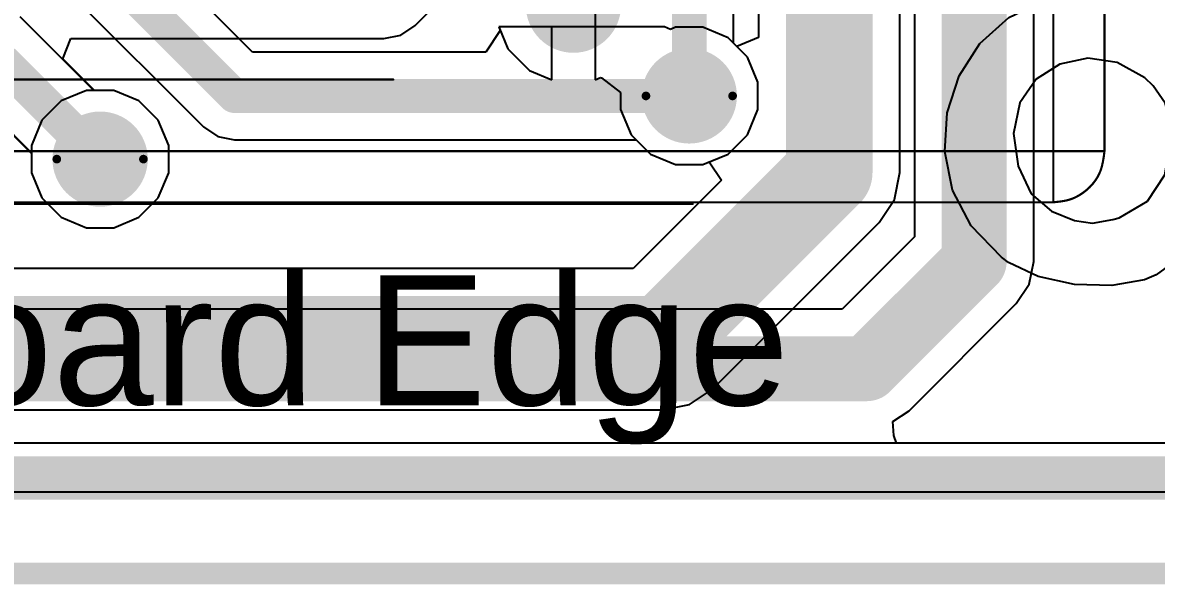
# Model space of a CAD drawing. Header units: inches. Extents: x 0 to 323, y -26 to 38.
# Drawn here: x 25.02 to 31.67, y -0.62 to 2.67 of the extents above; entities that cross this region are included whole.
import ezdxf

# ---------------------------------------------------------------- set-up
doc = ezdxf.new("R2010")
doc.units = ezdxf.units.IN
for name, color, linetype in [('Board Outline', 216, 'Continuous'), ('Bottom Layer', 5, 'Continuous'), ('Bottom Overlay', 54, 'Continuous'), ('Bottom Solder', 6, 'Continuous'), ('Dimension', 6, 'Continuous'), ('Drill Drawing', 1, 'Continuous'), ('GND', 76, 'Continuous'), ('Mechanical 3', 76, 'Continuous'), ('Power', 16, 'Continuous'), ('Top Layer', 1, 'Continuous'), ('Top Overlay', 2, 'Continuous'), ('Top Solder', 216, 'Continuous'), ('Via Holes', 16, 'Continuous')]:
    doc.layers.add(name, color=color, linetype=linetype)
doc.styles.add('Arial', font='', dxfattribs={"height": 0.2})
doc.styles.get('Arial').set_extended_font_data('Arial')

# ---------------------------------------------------------------- blocks, each defined once
blk = doc.blocks.new('L____E____S_B_10')
at = {"layer": 'Bottom Overlay'}
for p, q in [((5.2678, -0.8259), (5.2678, 1.6197)), ((5.2678, 1.6197), (5.6539, 1.6197)), ((5.6539, 1.6197), (5.6539, -0.8259)), ((3.8921, 0.8414), (4.1463, 0.8781)), ((4.1463, 0.8781), (4.1943, 0.8776)), ((4.1943, 0.8776), (4.4185, 0.8539)), ((5.8846, 0.6881), (5.8846, 0.8912)), ((5.8846, 0.8912), (7.3434, 0.8912)), ((7.3434, 0.8912), (7.3434, 0.505)), ((8.0474, 0.8557), (8.2328, 0.8679)), ((8.2328, 0.8679), (8.2476, 0.8676)), ((8.2476, 0.8676), (8.481, 0.8364)), ((3.678, 0.7401), (3.8921, 0.8414)), ((4.4185, 0.8539), (4.5946, 0.7883)), ((7.7938, 0.7524), (7.8893, 0.8036)), ((7.8893, 0.8036), (8.0474, 0.8557)), ((8.481, 0.8364), (8.6768, 0.7468)), ((3.508, 0.5874), (3.678, 0.7401)), ((4.5946, 0.7883), (4.7499, 0.6715)), ((7.662, 0.6718), (7.7938, 0.7524)), ((8.6768, 0.7468), (8.8633, 0.5864)), ((4.7499, 0.6715), (4.8582, 0.5509)), ((5.8864, 0.6086), (5.8846, 0.6881)), ((7.5762, 0.6025), (7.662, 0.6718)), ((5.8979, 0.5423), (5.8864, 0.6086)), ((7.5389, 0.5331), (7.5762, 0.6025)), ((3.386, 0.3966), (3.508, 0.5874)), ((4.8582, 0.5509), (4.9837, 0.3225)), ((5.9281, 0.476), (5.8979, 0.5423)), ((7.5526, 0.452), (7.5389, 0.5331)), ((8.8633, 0.5864), (8.8766, 0.5723)), ((8.8766, 0.5723), (9.0039, 0.4025)), ((3.9766, 0.4664), (3.8377, 0.3768)), ((4.1408, 0.5016), (3.9766, 0.4664)), ((4.3127, 0.4764), (4.1408, 0.5016)), ((4.475, 0.3847), (4.3127, 0.4764)), ((5.986, 0.3969), (5.9281, 0.476)), ((7.3434, 0.505), (6.4224, 0.505)), ((6.4224, 0.505), (6.8829, 0.0431)), ((8.1473, 0.4731), (8.1152, 0.4531)), ((8.2535, 0.4888), (8.1473, 0.4731)), ((8.3082, 0.4809), (8.2535, 0.4888)), ((8.5094, 0.3876), (8.3082, 0.4809)), ((7.6197, 0.3476), (7.5526, 0.452)), ((8.1152, 0.4531), (8.1149, 0.4191)), ((8.1149, 0.4191), (8.1545, 0.3601)), ((9.0039, 0.4025), (9.0714, 0.2185)), ((3.3159, 0.1808), (3.386, 0.3966)), ((3.8377, 0.3768), (3.7415, 0.2388)), ((4.5231, 0.3392), (4.475, 0.3847)), ((4.5943, 0.2378), (4.5231, 0.3392)), ((6.0806, 0.2918), (5.986, 0.3969)), ((7.7429, 0.2082), (7.6197, 0.3476)), ((8.1545, 0.3601), (8.2414, 0.2646)), ((8.637, 0.2552), (8.5094, 0.3876)), ((4.9837, 0.3225), (5.0353, 0.0787)), ((6.2208, 0.1479), (6.0806, 0.2918)), ((3.7415, 0.2388), (3.7055, 0.0583)), ((4.6244, 0.1123), (4.5943, 0.2378)), ((7.9247, 0.0224), (7.7429, 0.2082)), ((8.2414, 0.2646), (8.3832, 0.1216)), ((8.6977, 0.0752), (8.637, 0.2552)), ((9.0714, 0.2185), (9.0912, -0.0117)), ((3.3018, -0.0466), (3.3159, 0.1808)), ((6.3451, 0.023), (6.2208, 0.1479)), ((4.628, 0.02), (4.6244, 0.1123)), ((5.0353, 0.0787), (5.0304, 0.02)), ((8.3832, 0.1216), (8.7051, -0.1982)), ((8.7051, -0.0362), (8.6977, 0.0752)), ((3.7055, 0.0583), (3.7316, -0.1325)), ((4.5927, -0.1836), (4.628, 0.02)), ((5.0304, 0.02), (5.0149, -0.1663)), ((6.8056, -0.4389), (6.3451, 0.023)), ((6.8829, 0.0431), (7.0071, -0.0818)), ((7.9597, -0.0128), (7.9247, 0.0224)), ((3.3475, -0.2725), (3.3018, -0.0466)), ((8.4247, -0.4792), (7.9597, -0.0128)), ((8.7051, -0.1982), (8.7051, -0.0362)), ((9.0912, -0.0117), (9.0768, -0.1739)), ((3.7316, -0.1325), (3.8087, -0.2941)), ((7.0071, -0.0818), (7.1474, -0.2258)), ((4.4898, -0.3374), (4.5927, -0.1836)), ((5.0149, -0.1663), (4.9245, -0.3987)), ((9.0682, -0.1982), (8.9899, -0.4206)), ((9.0768, -0.1739), (9.0682, -0.1982)), ((7.1474, -0.2258), (7.2419, -0.3308)), ((3.457, -0.4836), (3.3475, -0.2725)), ((3.8087, -0.2941), (3.9271, -0.396)), ((7.2419, -0.3308), (7.2998, -0.4099)), ((3.9271, -0.396), (4.0619, -0.452)), ((4.3243, -0.4348), (4.4898, -0.3374)), ((4.9245, -0.3987), (4.7663, -0.6043)), ((4.0619, -0.452), (4.1687, -0.4672)), ((4.1687, -0.4672), (4.2871, -0.4462)), ((4.2871, -0.4462), (4.3243, -0.4348)), ((5.8846, -0.8251), (5.8846, -0.4389)), ((5.8846, -0.4389), (6.8056, -0.4389)), ((7.2998, -0.4099), (7.33, -0.4762)), ((8.9899, -0.4206), (8.8287, -0.6298)), ((3.6343, -0.6667), (3.457, -0.4836)), ((7.33, -0.4762), (7.3415, -0.5425)), ((7.6091, -0.6059), (7.4877, -0.4792)), ((7.4877, -0.4792), (8.4247, -0.4792)), ((7.3415, -0.5425), (7.3434, -0.622)), ((4.7663, -0.6043), (4.5422, -0.7692)), ((7.3434, -0.622), (7.3434, -0.8251)), ((7.7274, -0.7086), (7.6091, -0.6059)), ((8.8287, -0.6298), (8.5978, -0.7941)), ((3.6757, -0.697), (3.6343, -0.6667)), ((3.8499, -0.7797), (3.6757, -0.697)), ((7.856, -0.7919), (7.7274, -0.7086)), ((4.0624, -0.8259), (3.8499, -0.7797)), ((4.5422, -0.7692), (4.4738, -0.7985)), ((7.8703, -0.799), (7.856, -0.7919)), ((8.5936, -0.7962), (8.4347, -0.8445)), ((8.5978, -0.7941), (8.5936, -0.7962)), ((4.2812, -0.8331), (4.0624, -0.8259)), ((4.4738, -0.7985), (4.2812, -0.8331)), ((5.6539, -0.8259), (5.2678, -0.8259)), ((7.3434, -0.8251), (5.8846, -0.8251)), ((8.0347, -0.8461), (7.8703, -0.799)), ((8.2356, -0.8612), (8.0347, -0.8461)), ((8.4347, -0.8445), (8.2356, -0.8612))]:
    blk.add_line(p, q, dxfattribs=at)
blk = doc.blocks.new('AFC01_S15FCC_00_25')
at = {"layer": 'Dimension'}
blk.add_lwpolyline([(-5.9, -4.191, 0.127, 0.127, 0), (5.9, -4.191, 0.127, 0.127, 0)], format="xyseb", dxfattribs=at)
at = {"layer": 'Top Overlay'}
blk.add_lwpolyline([(-5.441, -3.6322, 0.127, 0.127, 0), (5.0362, -3.6322, 0.127, 0.127, 0)], format="xyseb", dxfattribs=at)
at = {"layer": 'Top Overlay', "style": 'Arial'}
blk.add_text('Board Edge ', height=0.762, dxfattribs=at).set_placement((-3.8555, -3.2039))

msp = doc.modelspace()

# ---------------------------------------------------------------- hatches: boundary and pattern name
at = {"layer": 'Bottom Layer'}
h = msp.add_hatch(color=5, dxfattribs=at)
edge = h.paths.add_edge_path()
edge.add_arc((28.25, 2.773), 0.25, 0, 360)
h = msp.add_hatch(color=5, dxfattribs=at)
edge = h.paths.add_edge_path()
edge.add_arc((28.9294, 2.2406), 0.25, 0, 360)
h = msp.add_hatch(color=5, dxfattribs=at)
edge = h.paths.add_edge_path()
edge.add_arc((25.4745, 1.8698), 0.25, 0, 360)
at = {"layer": 'Bottom Solder'}
h = msp.add_hatch(color=6, dxfattribs=at)
edge = h.paths.add_edge_path()
edge.add_arc((28.25, 2.773), 0.15, 0, 360)
h = msp.add_hatch(color=6, dxfattribs=at)
edge = h.paths.add_edge_path()
edge.add_arc((28.9294, 2.2406), 0.15, 0, 360)
h = msp.add_hatch(color=6, dxfattribs=at)
edge = h.paths.add_edge_path()
edge.add_arc((25.4745, 1.8698), 0.15, 0, 360)
at = {"layer": 'GND'}
h = msp.add_hatch(color=76, dxfattribs=at)
edge = h.paths.add_edge_path()
edge.add_arc((28.25, 2.773), 0.25, 0, 360)
h = msp.add_hatch(color=76, dxfattribs=at)
edge = h.paths.add_edge_path()
edge.add_arc((28.9294, 2.2406), 0.25, 0, 360)
h = msp.add_hatch(color=76, dxfattribs=at)
edge = h.paths.add_edge_path()
edge.add_arc((25.4745, 1.8698), 0.25, 0, 360)
at = {"layer": 'Power'}
h = msp.add_hatch(color=16, dxfattribs=at)
edge = h.paths.add_edge_path()
edge.add_arc((28.25, 2.773), 0.25, 0, 360)
h = msp.add_hatch(color=16, dxfattribs=at)
edge = h.paths.add_edge_path()
edge.add_arc((28.9294, 2.2406), 0.25, 0, 360)
h = msp.add_hatch(color=16, dxfattribs=at)
edge = h.paths.add_edge_path()
edge.add_arc((25.4745, 1.8698), 0.25, 0, 360)
at = {"layer": 'Top Layer'}
h = msp.add_hatch(color=1, dxfattribs=at)
edge = h.paths.add_edge_path()
edge.add_arc((28.25, 2.773), 0.25, 0, 360)
h = msp.add_hatch(color=1, dxfattribs=at)
edge = h.paths.add_edge_path()
edge.add_arc((28.9294, 2.2406), 0.25, 0, 360)
h = msp.add_hatch(color=1, dxfattribs=at)
edge = h.paths.add_edge_path()
edge.add_arc((25.4745, 1.8698), 0.25, 0, 360)
at = {"layer": 'Top Solder'}
h = msp.add_hatch(color=216, dxfattribs=at)
edge = h.paths.add_edge_path()
edge.add_arc((28.25, 2.773), 0.15, 0, 360)
h = msp.add_hatch(color=216, dxfattribs=at)
edge = h.paths.add_edge_path()
edge.add_arc((28.9294, 2.2406), 0.15, 0, 360)
h = msp.add_hatch(color=216, dxfattribs=at)
edge = h.paths.add_edge_path()
edge.add_arc((25.4745, 1.8698), 0.15, 0, 360)
at = {"layer": 'Via Holes'}
h = msp.add_hatch(color=7, dxfattribs=at)
edge = h.paths.add_edge_path()
edge.add_arc((28.25, 2.773), 0.15, 0, 360)
h = msp.add_hatch(color=7, dxfattribs=at)
edge = h.paths.add_edge_path()
edge.add_arc((28.9294, 2.2406), 0.15, 0, 360)
h = msp.add_hatch(color=7, dxfattribs=at)
edge = h.paths.add_edge_path()
edge.add_arc((25.4745, 1.8698), 0.15, 0, 360)

# ---------------------------------------------------------------- linework, layer by layer
at = {"layer": 'Board Outline'}
msp.add_lwpolyline([(0, 0, 0.254, 0.254, 0), (38, 0, 0.254, 0.254, 0)], format="xyseb", dxfattribs=at)
at = {"layer": 'Bottom Layer'}
for p, q in [((26.369, 2.498), (25.4338, 3.4332)), ((25.1453, 2.9939), (26.0804, 2.0587)), ((30.2504, 2.8826), (30.2504, 1.4145)), ((30.9496, 1.2696), (30.9496, 2.8826)), ((27.8208, 2.625), (27.7359, 2.498)), ((28.7845, 2.646), (27.8121, 2.646)), ((27.8121, 2.646), (27.8208, 2.625)), ((28.8189, 2.6304), (28.7845, 2.646)), ((28.8494, 2.643), (28.8189, 2.6304)), ((29.0095, 2.643), (28.8494, 2.643)), ((29.1574, 2.5818), (29.0095, 2.643)), ((29.2706, 2.4686), (29.1574, 2.5818)), ((27.7359, 2.498), (26.369, 2.498)), ((29.3318, 2.3207), (29.2706, 2.4686)), ((25.3945, 2.2722), (25.2466, 2.211)), ((25.5545, 2.2722), (25.3945, 2.2722)), ((25.7024, 2.211), (25.5545, 2.2722)), ((29.3318, 2.1606), (29.3318, 2.3207)), ((25.2466, 2.211), (25.1334, 2.0978)), ((25.8156, 2.0978), (25.7024, 2.211)), ((29.2706, 2.0127), (29.3318, 2.1606)), ((25.1334, 2.0978), (25.0721, 1.9499)), ((25.8769, 1.9499), (25.8156, 2.0978)), ((26.0804, 2.0587), (26.1639, 2.0029)), ((26.1639, 2.0029), (26.2624, 1.9833)), ((29.1574, 1.8995), (29.2706, 2.0127)), ((25.0721, 1.9499), (25.0721, 1.7898)), ((25.8769, 1.7898), (25.8769, 1.9499)), ((26.2624, 1.9833), (28.6177, 1.9833)), ((28.6177, 1.9833), (28.7015, 1.8995)), ((28.7015, 1.8995), (28.8494, 1.8382)), ((29.0095, 1.8382), (29.1574, 1.8995)), ((28.8494, 1.8382), (29.0095, 1.8382)), ((25.0721, 1.7898), (25.1334, 1.6419)), ((25.8156, 1.6419), (25.8769, 1.7898)), ((25.1334, 1.6419), (25.2466, 1.5287)), ((25.7024, 1.5287), (25.8156, 1.6419)), ((25.2466, 1.5287), (25.3945, 1.4674)), ((25.3945, 1.4674), (25.5545, 1.4674)), ((25.5545, 1.4674), (25.7024, 1.5287)), ((30.2504, 1.4145), (29.826, 0.9901)), ((30.923, 1.1358), (30.9496, 1.2696)), ((30.9496, 1.2696), (30.9496, 1.2696)), ((30.8472, 1.0224), (30.923, 1.1358)), ((30.218, 0.3932), (30.8472, 1.0224)), ((29.826, 0.9901), (22.0427, 0.9901)), ((30.1237, 0.3302), (30.218, 0.3932)), ((30.1289, 0.2485), (30.1237, 0.3302)), ((30.1448, 0.2032), (30.1289, 0.2485)), ((37.7698, 0.2032), (30.1448, 0.2032))]:
    msp.add_line(p, q, dxfattribs=at)
for points in [[(25.2519, 3.2512, 0.2, 0.2, 0), (26.2624, 2.2406, 0.2, 0.2, 0)], [(30.6, 1.2696, 0.381, 0.381, 0), (30.6, 3.09, 0.381, 0.381, 0)], [(26.2624, 2.2406, 0.2, 0.2, 0), (28.9294, 2.2406, 0.2, 0.2, 0)], [(29.9708, 0.6404, 0.381, 0.381, 0), (30.6, 1.2696, 0.381, 0.381, 0)], [(21.8979, 0.6404, 0.381, 0.381, 0), (29.9708, 0.6404, 0.381, 0.381, 0)]]:
    msp.add_lwpolyline(points, format="xyseb", dxfattribs=at)
for points in [[(26.2124, 2.2406, 0.1, 0.1, 1), (26.3124, 2.2406, 0.1, 0.1, 1)], [(26.2124, 2.2406, 0.1, 0.1, 1), (26.3124, 2.2406, 0.1, 0.1, 1)], [(28.8794, 2.2406, 0.1, 0.1, 1), (28.9794, 2.2406, 0.1, 0.1, 1)], [(30.5048, 1.2696, 0.1905, 0.1905, 1), (30.6953, 1.2696, 0.1905, 0.1905, 1)], [(30.5048, 1.2696, 0.1905, 0.1905, 1), (30.6953, 1.2696, 0.1905, 0.1905, 1)], [(29.8756, 0.6404, 0.1905, 0.1905, 1), (30.0661, 0.6404, 0.1905, 0.1905, 1)], [(29.8756, 0.6404, 0.1905, 0.1905, 1), (30.0661, 0.6404, 0.1905, 0.1905, 1)]]:
    msp.add_lwpolyline(points, format="xyseb", close=True, dxfattribs=at)
at = {"layer": 'Drill Drawing'}
for points in [[(28.504, 2.773, 0.0508, 0.0508, 1), (27.996, 2.773, 0.0508, 0.0508, 1)], [(29.1834, 2.2406, 0.0508, 0.0508, 1), (28.6754, 2.2406, 0.0508, 0.0508, 1)], [(28.6627, 2.2406, 0.0254, 0.0254, 1), (28.6881, 2.2406, 0.0254, 0.0254, 1)], [(29.1707, 2.2406, 0.0254, 0.0254, 1), (29.1961, 2.2406, 0.0254, 0.0254, 1)], [(25.7285, 1.8698, 0.0508, 0.0508, 1), (25.2205, 1.8698, 0.0508, 0.0508, 1)], [(25.2078, 1.8698, 0.0254, 0.0254, 1), (25.2332, 1.8698, 0.0254, 0.0254, 1)], [(25.7158, 1.8698, 0.0254, 0.0254, 1), (25.7412, 1.8698, 0.0254, 0.0254, 1)]]:
    msp.add_lwpolyline(points, format="xyseb", close=True, dxfattribs=at)
at = {"layer": 'GND'}
for p, q in [((28.123, 2.646), (27.8121, 2.646)), ((27.8121, 2.646), (27.8658, 2.5163)), ((28.123, 2.3351), (28.123, 2.646)), ((28.7845, 2.646), (28.377, 2.646)), ((28.377, 2.646), (28.377, 2.3351)), ((28.8189, 2.6304), (28.7845, 2.646)), ((28.8494, 2.643), (28.8189, 2.6304)), ((29.0095, 2.643), (28.8494, 2.643)), ((29.1574, 2.5818), (29.0095, 2.643)), ((29.2706, 2.4686), (29.1574, 2.5818)), ((27.8658, 2.5163), (27.9933, 2.3888)), ((29.3318, 2.3207), (29.2706, 2.4686)), ((27.9933, 2.3888), (28.123, 2.3351)), ((28.377, 2.3351), (28.4097, 2.3486)), ((28.4097, 2.3486), (28.4148, 2.3474)), ((28.4148, 2.3474), (28.527, 2.2598)), ((25.3945, 2.2722), (25.2466, 2.211)), ((25.5545, 2.2722), (25.3945, 2.2722)), ((25.7024, 2.211), (25.5545, 2.2722)), ((29.3318, 2.1606), (29.3318, 2.3207)), ((25.2466, 2.211), (25.1334, 2.0978)), ((25.8156, 2.0978), (25.7024, 2.211)), ((28.527, 2.2598), (28.527, 2.1606)), ((28.527, 2.1606), (28.5883, 2.0127)), ((29.2706, 2.0127), (29.3318, 2.1606)), ((25.1334, 2.0978), (25.0721, 1.9499)), ((25.8769, 1.9499), (25.8156, 2.0978)), ((28.5883, 2.0127), (28.7015, 1.8995)), ((29.1574, 1.8995), (29.2706, 2.0127)), ((25.0721, 1.9499), (25.0721, 1.7898)), ((25.8769, 1.7898), (25.8769, 1.9499)), ((28.7015, 1.8995), (28.8494, 1.8382)), ((29.0095, 1.8382), (29.1574, 1.8995)), ((28.8494, 1.8382), (29.0095, 1.8382)), ((25.0721, 1.7898), (25.1334, 1.6419)), ((25.8156, 1.6419), (25.8769, 1.7898)), ((25.1334, 1.6419), (25.2466, 1.5287)), ((25.7024, 1.5287), (25.8156, 1.6419)), ((25.2466, 1.5287), (25.3945, 1.4674)), ((25.3945, 1.4674), (25.5545, 1.4674)), ((25.5545, 1.4674), (25.7024, 1.5287)), ((37.7698, 0.2032), (0.2032, 0.2032))]:
    msp.add_line(p, q, dxfattribs=at)
at = {"layer": 'Mechanical 3'}
for points in [[(31.0642, 1.9168, 0.0127, 0.0127, 0), (31.0642, 2.7668, 0.0127, 0.0127, 0)], [(31.3642, 1.9168, 0.0127, 0.0127, 0), (31.3642, 2.7668, 0.0127, 0.0127, 0)], [(17.2492, 2.3368, 0.0127, 0.0127, 0), (25.1939, 2.3368, 0.0127, 0.0127, 0)], [(17.2492, 2.3368, 0.0127, 0.0127, 0), (25.1939, 2.3368, 0.0127, 0.0127, 0)], [(18.2492, 2.3368, 0.0127, 0.0127, 0), (26.1939, 2.3368, 0.0127, 0.0127, 0)], [(18.2492, 2.3368, 0.0127, 0.0127, 0), (26.1939, 2.3368, 0.0127, 0.0127, 0)], [(19.2492, 2.3368, 0.0127, 0.0127, 0), (27.1939, 2.3368, 0.0127, 0.0127, 0)], [(19.2492, 2.3368, 0.0127, 0.0127, 0), (27.1939, 2.3368, 0.0127, 0.0127, 0)], [(21.2342, 1.9168, 0.0127, 0.0127, 0), (31.0642, 1.9168, 0.0127, 0.0127, 0)], [(31.0642, 1.9168, 0.0127, 0.0127, 0), (31.3642, 1.9168, 0.0127, 0.0127, 0)], [(31.0642, 1.6168, 0.0127, 0.0127, 0), (31.0642, 1.9168, 0.0127, 0.0127, 0)], [(31.3642, 1.9168, 0.0127, 0.0127, -0.036489), (31.3481, 1.824, 0.0127, 0.0127, 0)], [(31.3481, 1.824, 0.0127, 0.0127, -0.04655), (31.3318, 1.7806, 0.0127, 0.0127, 0)], [(31.3075, 1.7405, 0.0127, 0.0127, -0.03942), (31.2764, 1.7046, 0.0127, 0.0127, 0)], [(31.3318, 1.7806, 0.0127, 0.0127, -0.045044), (31.3075, 1.7405, 0.0127, 0.0127, 0)], [(31.2764, 1.7046, 0.0127, 0.0127, -0.075939), (31.2, 1.6489, 0.0127, 0.0127, 0)], [(21.2342, 1.6168, 0.0127, 0.0127, 0), (31.0642, 1.6168, 0.0127, 0.0127, 0)], [(23.3492, 1.6068, 0.0127, 0.0127, 0), (28.9492, 1.6068, 0.0127, 0.0127, 0)], [(28.9492, 1.6068, 0.0127, 0.0127, 0), (28.9492, 1.6168, 0.0127, 0.0127, 0)], [(31.1111, 1.6221, 0.0127, 0.0127, -0.011541), (31.0642, 1.6168, 0.0127, 0.0127, 0)], [(31.1567, 1.6316, 0.0127, 0.0127, -0.03541), (31.1111, 1.6221, 0.0127, 0.0127, 0)], [(31.2, 1.6489, 0.0127, 0.0127, -0.047013), (31.1567, 1.6316, 0.0127, 0.0127, 0)], [(1.9992, -0.0832, 0.0127, 0.0127, 0), (35.9992, -0.0832, 0.0127, 0.0127, 0)]]:
    msp.add_lwpolyline(points, format="xyseb", dxfattribs=at)
for points in [[(25.1907, 2.3368, 0.00635, 0.00635, 1), (25.1971, 2.3368, 0.00635, 0.00635, 1)], [(25.1907, 2.3368, 0.00635, 0.00635, 1), (25.1971, 2.3368, 0.00635, 0.00635, 1)], [(26.1907, 2.3368, 0.00635, 0.00635, 1), (26.1971, 2.3368, 0.00635, 0.00635, 1)], [(26.1907, 2.3368, 0.00635, 0.00635, 1), (26.1971, 2.3368, 0.00635, 0.00635, 1)], [(27.1907, 2.3368, 0.00635, 0.00635, 1), (27.1971, 2.3368, 0.00635, 0.00635, 1)], [(27.1907, 2.3368, 0.00635, 0.00635, 1), (27.1971, 2.3368, 0.00635, 0.00635, 1)], [(31.061, 1.9168, 0.00635, 0.00635, 1), (31.0674, 1.9168, 0.00635, 0.00635, 1)], [(31.061, 1.9168, 0.00635, 0.00635, 1), (31.0674, 1.9168, 0.00635, 0.00635, 1)], [(31.061, 1.9168, 0.00635, 0.00635, 1), (31.0674, 1.9168, 0.00635, 0.00635, 1)], [(31.061, 1.9168, 0.00635, 0.00635, 1), (31.0674, 1.9168, 0.00635, 0.00635, 1)], [(31.361, 1.9168, 0.00635, 0.00635, 1), (31.3674, 1.9168, 0.00635, 0.00635, 1)], [(31.361, 1.9168, 0.00635, 0.00635, 1), (31.3674, 1.9168, 0.00635, 0.00635, 1)], [(31.361, 1.9168, 0.00635, 0.00635, 1), (31.3674, 1.9168, 0.00635, 0.00635, 1)], [(31.3449, 1.824, 0.00635, 0.00635, 1), (31.3512, 1.824, 0.00635, 0.00635, 1)], [(31.3449, 1.824, 0.00635, 0.00635, 1), (31.3512, 1.824, 0.00635, 0.00635, 1)], [(31.3043, 1.7405, 0.00635, 0.00635, 1), (31.3106, 1.7405, 0.00635, 0.00635, 1)], [(31.3043, 1.7405, 0.00635, 0.00635, 1), (31.3106, 1.7405, 0.00635, 0.00635, 1)], [(31.3286, 1.7806, 0.00635, 0.00635, 1), (31.335, 1.7806, 0.00635, 0.00635, 1)], [(31.3286, 1.7806, 0.00635, 0.00635, 1), (31.335, 1.7806, 0.00635, 0.00635, 1)], [(31.2732, 1.7046, 0.00635, 0.00635, 1), (31.2795, 1.7046, 0.00635, 0.00635, 1)], [(31.2732, 1.7046, 0.00635, 0.00635, 1), (31.2795, 1.7046, 0.00635, 0.00635, 1)], [(28.946, 1.6168, 0.00635, 0.00635, 1), (28.9524, 1.6168, 0.00635, 0.00635, 1)], [(28.946, 1.6068, 0.00635, 0.00635, 1), (28.9524, 1.6068, 0.00635, 0.00635, 1)], [(28.946, 1.6068, 0.00635, 0.00635, 1), (28.9524, 1.6068, 0.00635, 0.00635, 1)], [(31.061, 1.6168, 0.00635, 0.00635, 1), (31.0674, 1.6168, 0.00635, 0.00635, 1)], [(31.061, 1.6168, 0.00635, 0.00635, 1), (31.0674, 1.6168, 0.00635, 0.00635, 1)], [(31.061, 1.6168, 0.00635, 0.00635, 1), (31.0674, 1.6168, 0.00635, 0.00635, 1)], [(31.1079, 1.6221, 0.00635, 0.00635, 1), (31.1142, 1.6221, 0.00635, 0.00635, 1)], [(31.1079, 1.6221, 0.00635, 0.00635, 1), (31.1142, 1.6221, 0.00635, 0.00635, 1)], [(31.1535, 1.6316, 0.00635, 0.00635, 1), (31.1599, 1.6316, 0.00635, 0.00635, 1)], [(31.1535, 1.6316, 0.00635, 0.00635, 1), (31.1599, 1.6316, 0.00635, 0.00635, 1)], [(31.1968, 1.6489, 0.00635, 0.00635, 1), (31.2032, 1.6489, 0.00635, 0.00635, 1)], [(31.1968, 1.6489, 0.00635, 0.00635, 1), (31.2032, 1.6489, 0.00635, 0.00635, 1)]]:
    msp.add_lwpolyline(points, format="xyseb", close=True, dxfattribs=at)
at = {"layer": 'Power'}
for p, q in [((29.3357, 3.409), (29.3357, 2.5831)), ((27.3228, 2.6531), (27.7666, 3.0969)), ((30.1644, 1.7912), (30.1644, 2.7836)), ((27.1378, 2.5765), (27.2379, 2.5964)), ((27.2379, 2.5964), (27.3228, 2.6531)), ((28.123, 2.646), (27.8121, 2.646)), ((27.8121, 2.646), (27.8658, 2.5163)), ((28.123, 2.3351), (28.123, 2.646)), ((28.7845, 2.646), (28.377, 2.646)), ((28.377, 2.646), (28.377, 2.3351)), ((28.8189, 2.6304), (28.7845, 2.646)), ((28.8494, 2.643), (28.8189, 2.6304)), ((29.0095, 2.643), (28.8494, 2.643)), ((29.1574, 2.5818), (29.0095, 2.643)), ((25.2551, 2.4591), (25.3037, 2.5765)), ((25.3037, 2.5765), (27.1378, 2.5765)), ((29.2087, 2.5305), (29.1574, 2.5818)), ((29.3357, 2.5831), (29.2087, 2.5305)), ((27.8658, 2.5163), (27.9933, 2.3888)), ((25.442, 2.2722), (25.2551, 2.4591)), ((27.9933, 2.3888), (28.123, 2.3351)), ((28.377, 2.3351), (28.4097, 2.3486)), ((28.4097, 2.3486), (28.4148, 2.3474)), ((28.4148, 2.3474), (28.527, 2.2598)), ((25.5545, 2.2722), (25.442, 2.2722)), ((25.7024, 2.211), (25.5545, 2.2722)), ((25.8156, 2.0978), (25.7024, 2.211)), ((28.527, 2.2598), (28.527, 2.1606)), ((24.7921, 2.1823), (25.0721, 1.9023)), ((28.527, 2.1606), (28.5883, 2.0127)), ((25.8769, 1.9499), (25.8156, 2.0978)), ((28.5883, 2.0127), (28.7015, 1.8995)), ((25.8769, 1.7898), (25.8769, 1.9499)), ((25.0721, 1.9023), (25.0721, 1.7898)), ((28.7015, 1.8995), (28.8494, 1.8382)), ((28.8494, 1.8382), (29.0095, 1.8382)), ((29.0095, 1.8382), (29.0469, 1.8538)), ((29.0469, 1.8538), (29.1189, 1.7461)), ((25.0721, 1.7898), (25.1334, 1.6419)), ((25.8156, 1.6419), (25.8769, 1.7898)), ((29.1189, 1.7461), (28.601, 1.2282)), ((30.1328, 1.6327), (30.1644, 1.7912)), ((25.1334, 1.6419), (25.2466, 1.5287)), ((25.7024, 1.5287), (25.8156, 1.6419)), ((30.043, 1.4982), (30.1328, 1.6327)), ((25.2466, 1.5287), (25.3945, 1.4674)), ((25.3945, 1.4674), (25.5545, 1.4674)), ((25.5545, 1.4674), (25.7024, 1.5287)), ((29.0656, 0.5208), (30.043, 1.4982)), ((28.601, 1.2282), (20.397, 1.2282)), ((28.9312, 0.431), (29.0656, 0.5208)), ((17.5204, 0.3995), (28.7726, 0.3995)), ((28.7726, 0.3995), (28.9312, 0.431)), ((37.7698, 0.2032), (0.2032, 0.2032))]:
    msp.add_line(p, q, dxfattribs=at)
for points in [[(29.75, 1.7912, 0.508, 0.508, 0), (29.75, 3.409, 0.508, 0.508, 0)], [(24.9005, 2.4438, 0.2083, 0.2083, 0), (25.4745, 1.8698, 0.2083, 0.2083, 0)], [(28.7726, 0.8138, 0.508, 0.508, 0), (29.75, 1.7912, 0.508, 0.508, 0)], [(17.5204, 0.8138, 0.508, 0.508, 0), (28.7726, 0.8138, 0.508, 0.508, 0)]]:
    msp.add_lwpolyline(points, format="xyseb", dxfattribs=at)
for points in [[(29.623, 1.7912, 0.254, 0.254, 1), (29.877, 1.7912, 0.254, 0.254, 1)], [(29.623, 1.7912, 0.254, 0.254, 1), (29.877, 1.7912, 0.254, 0.254, 1)], [(25.4224, 1.8698, 0.1041, 0.1041, 1), (25.5266, 1.8698, 0.1041, 0.1041, 1)], [(28.6456, 0.8138, 0.254, 0.254, 1), (28.8996, 0.8138, 0.254, 0.254, 1)], [(28.6456, 0.8138, 0.254, 0.254, 1), (28.8996, 0.8138, 0.254, 0.254, 1)]]:
    msp.add_lwpolyline(points, format="xyseb", close=True, dxfattribs=at)
at = {"layer": 'Top Layer'}
for p, q in [((29.1884, 2.5507), (29.1884, 3.6813)), ((28.377, 2.773), (28.377, 2.3351)), ((25.4384, 2.2722), (25.0064, 2.7042)), ((28.123, 2.646), (27.8121, 2.646)), ((27.8121, 2.646), (27.8658, 2.5163)), ((28.123, 2.3351), (28.123, 2.646)), ((29.2706, 2.4686), (29.1884, 2.5507)), ((27.8658, 2.5163), (27.9933, 2.3888)), ((29.3318, 2.3207), (29.2706, 2.4686)), ((24.6409, 2.3372), (25.0721, 1.906)), ((27.9933, 2.3888), (28.123, 2.3351)), ((28.377, 2.3351), (28.4097, 2.3486)), ((28.4097, 2.3486), (28.4148, 2.3474)), ((28.4148, 2.3474), (28.527, 2.2598)), ((25.5545, 2.2722), (25.4384, 2.2722)), ((25.7024, 2.211), (25.5545, 2.2722)), ((29.3318, 2.1606), (29.3318, 2.3207)), ((25.8156, 2.0978), (25.7024, 2.211)), ((28.527, 2.2598), (28.527, 2.1606)), ((28.527, 2.1606), (28.5883, 2.0127)), ((29.2706, 2.0127), (29.3318, 2.1606)), ((25.8769, 1.9499), (25.8156, 2.0978)), ((28.5883, 2.0127), (28.7015, 1.8995)), ((29.1574, 1.8995), (29.2706, 2.0127)), ((25.8769, 1.7898), (25.8769, 1.9499)), ((25.0721, 1.906), (25.0721, 1.7898)), ((28.7015, 1.8995), (28.8494, 1.8382)), ((29.0095, 1.8382), (29.1574, 1.8995)), ((28.8494, 1.8382), (29.0095, 1.8382)), ((25.0721, 1.7898), (25.1334, 1.6419)), ((25.8156, 1.6419), (25.8769, 1.7898)), ((25.1334, 1.6419), (25.2466, 1.5287)), ((25.7024, 1.5287), (25.8156, 1.6419)), ((25.2466, 1.5287), (25.3945, 1.4674)), ((25.3945, 1.4674), (25.5545, 1.4674)), ((25.5545, 1.4674), (25.7024, 1.5287)), ((37.7698, 0.2032), (19.6576, 0.2032))]:
    msp.add_line(p, q, dxfattribs=at)
for points in [[(28.9294, 2.2406, 0.2032, 0.2032, 0), (28.9294, 3.7885, 0.2032, 0.2032, 0)], [(24.7474, 2.5969, 0.2032, 0.2032, 0), (25.4745, 1.8698, 0.2032, 0.2032, 0)]]:
    msp.add_lwpolyline(points, format="xyseb", dxfattribs=at)
for points in [[(28.8786, 2.2406, 0.1016, 0.1016, 1), (28.9802, 2.2406, 0.1016, 0.1016, 1)], [(25.4237, 1.8698, 0.1016, 0.1016, 1), (25.5253, 1.8698, 0.1016, 0.1016, 1)]]:
    msp.add_lwpolyline(points, format="xyseb", close=True, dxfattribs=at)

# ---------------------------------------------------------------- block references
for name, p in [('AFC01_S15FCC_00_25', (27.75, 3.63)), ('L____E____S_B_10', (27.126, 1.9612))]:
    msp.add_blockref(name, p)

doc.saveas('drawing.dxf')
